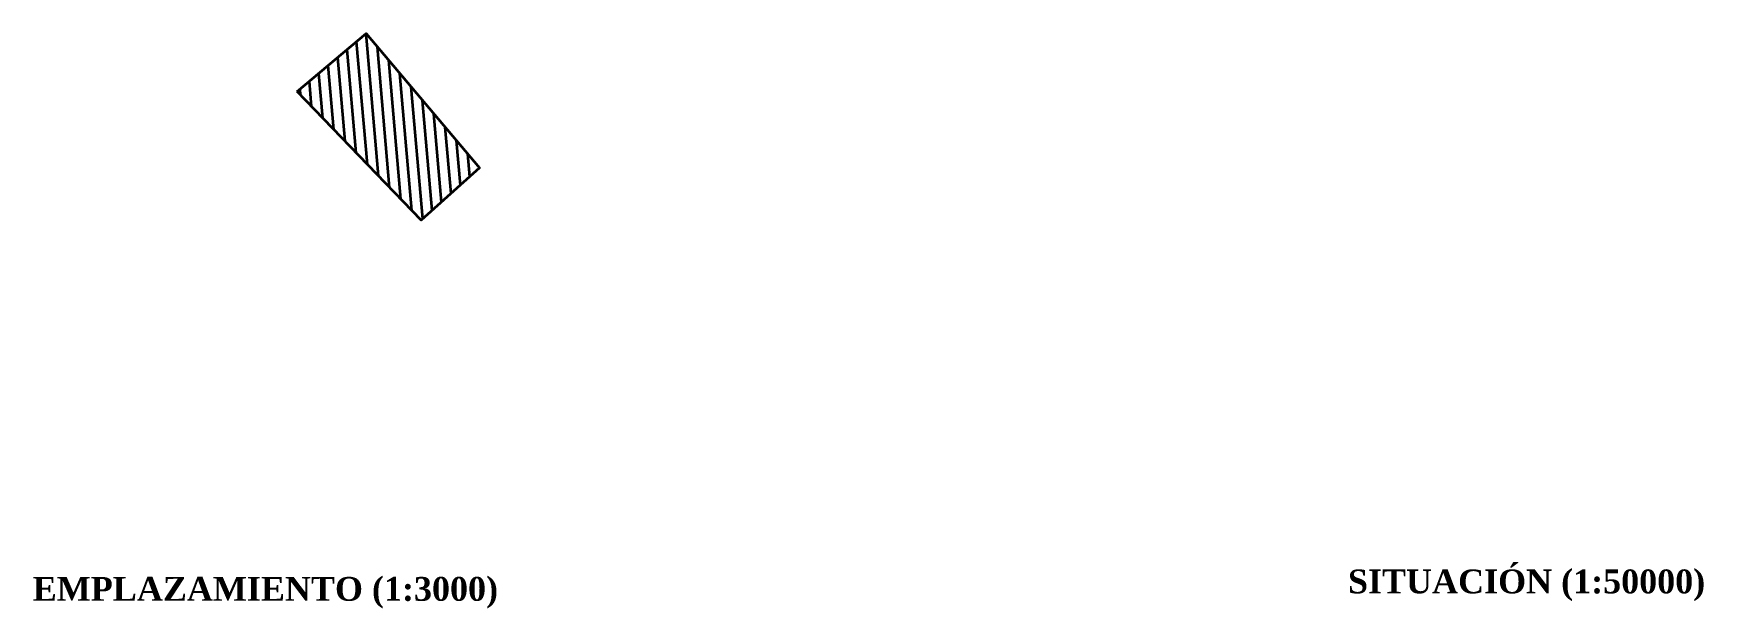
# Model space of a CAD drawing. Header units: metres. Extents: x -110 to 415, y -155 to 26.
import ezdxf

# ---------------------------------------------------------------- set-up
doc = ezdxf.new("R2010")
doc.units = ezdxf.units.M
doc.layers.add('CAPA DE TEXTOS', color=7, linetype='Continuous', lineweight=70)
doc.layers.add('Contorno', color=10, linetype='Continuous', lineweight=35)
doc.styles.add('Times New Roman 2.5 mm', font='times.ttf', dxfattribs={"height": 0.0025})

msp = doc.modelspace()

# ---------------------------------------------------------------- hatches: boundary and pattern name
at = {"layer": 'Contorno'}
h = msp.add_hatch(dxfattribs=at)
h.set_pattern_fill('ANSI31', color=256, angle=50)
h.paths.add_polyline_path([(-5.47, 26.09), (-27.09, 7.81), (11.89, -32.64), (30.25, -16.16)])

# ---------------------------------------------------------------- linework, layer by layer
msp.add_lwpolyline([(-27.09, 7.81), (-5.47, 26.09), (30.25, -16.16), (11.89, -32.64), (11.89, -32.64)], close=True, dxfattribs=at)

# ---------------------------------------------------------------- texts
at = {"layer": 'CAPA DE TEXTOS', "char_height": 7.5, "attachment_point": 1, "style": 'Times New Roman 2.5 mm'}
for s, width, insert in [('{\\fTimes New Roman|b1|i0|c0|p18;SITUACIÓN (1:50000)}', 119.9132, (303.33, -142.38)), ('{\\fTimes New Roman|b1|i0|c0|p18;EMPLAZAMIENTO (1:3000)}', 148.865, (-110.28, -144.72))]:
    msp.add_mtext_dynamic_manual_height_columns(s, width=width, gutter_width=0.0125, heights=[0], dxfattribs=dict(at, insert=insert))

doc.saveas('drawing.dxf')
